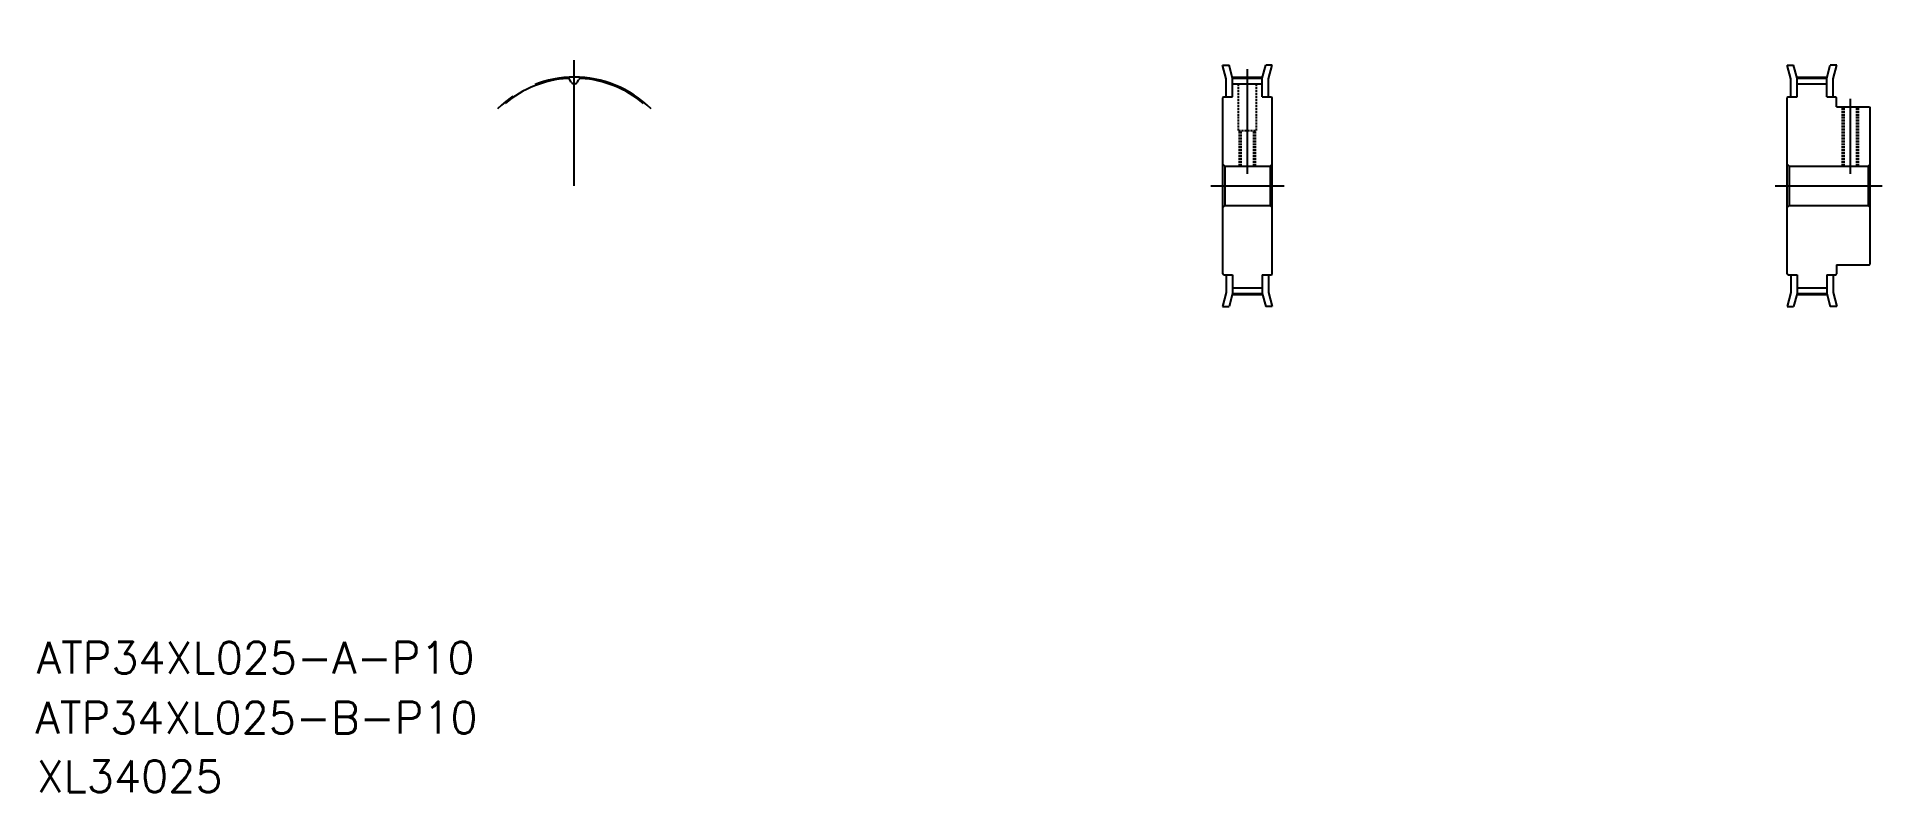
# Model space of a CAD drawing. Extents: x -176 to 290, y -60 to 131.
import ezdxf

# ---------------------------------------------------------------- set-up
doc = ezdxf.new("R2010")
doc.units = 0
doc.linetypes.add('CENTER', pattern=[50.8, 31.75, -6.35, 6.35, -6.35])
doc.linetypes.add('DASHED', pattern=[0.75, 0.5, -0.25])
doc.layers.get('0').update_dxf_attribs({"linetype": 'CONTINUOUS'})
doc.layers.add('CENTER', color=1, linetype='CENTER')
doc.styles.get("Standard").update_dxf_attribs({"font": 'txt', "bigfont": 'BIGFONT'})

msp = doc.modelspace()

# ---------------------------------------------------------------- linework, layer by layer
at = {"color": 7, "linetype": 'CONTINUOUS'}
for p, q in [((124.61, 120.07), (123.68, 123.54)), ((123.68, 123.54), (125.34, 123.54)), ((126.21, 120.28), (125.34, 123.54)), ((133.71, 120.28), (134.59, 123.54)), ((136.24, 123.54), (134.59, 123.54)), ((135.31, 120.07), (136.24, 123.54)), ((266.43, 123.54), (268.09, 123.54)), ((267.36, 120.07), (266.43, 123.54)), ((268.96, 120.28), (268.09, 123.54)), ((276.46, 120.28), (277.34, 123.54)), ((278.99, 123.54), (277.34, 123.54)), ((278.06, 120.07), (278.99, 123.54)), ((-41.1, 119.23), (-41.4, 119.88)), ((-39.49, 119.23), (-39.19, 119.88)), ((124.61, 115.54), (124.61, 120.07)), ((126.21, 120.28), (133.71, 120.28)), ((126.21, 115.54), (126.21, 120.28)), ((126.21, 118.88), (133.71, 118.88)), ((133.71, 115.54), (133.71, 120.28)), ((135.31, 115.54), (135.31, 120.07)), ((267.36, 115.54), (267.36, 120.07)), ((268.96, 120.28), (276.46, 120.28)), ((268.96, 115.54), (268.96, 120.28)), ((268.96, 118.88), (276.46, 118.88)), ((276.46, 115.54), (276.46, 120.28)), ((278.06, 115.54), (278.06, 120.07)), ((123.91, 115.54), (123.71, 115.34)), ((123.71, 70.74), (123.71, 115.34)), ((123.91, 115.54), (126.21, 115.54)), ((133.71, 115.54), (136.01, 115.54)), ((136.01, 115.54), (136.21, 115.34)), ((136.21, 70.74), (136.21, 115.34)), ((266.66, 115.54), (266.46, 115.34)), ((266.46, 70.74), (266.46, 115.34)), ((266.66, 115.54), (268.96, 115.54)), ((276.46, 115.54), (278.76, 115.54)), ((278.76, 115.54), (278.96, 115.34)), ((278.96, 113.04), (278.96, 115.34)), ((278.96, 113.04), (287.26, 113.04)), ((287.26, 113.04), (287.46, 112.84)), ((287.46, 73.24), (287.46, 112.84)), ((123.71, 98.54), (124.21, 98.04)), ((124.21, 98.04), (135.71, 98.04)), ((124.21, 98.04), (124.21, 88.04)), ((135.71, 98.04), (136.21, 98.54)), ((135.71, 98.04), (135.71, 88.04)), ((266.46, 98.54), (266.96, 98.04)), ((266.96, 98.04), (286.96, 98.04)), ((266.96, 98.04), (266.96, 88.04)), ((286.96, 98.04), (287.46, 98.54)), ((286.96, 98.04), (286.96, 88.04)), ((266.46, 93.04), (266.46, 93.04)), ((124.21, 88.04), (123.71, 87.54)), ((124.21, 88.04), (135.71, 88.04)), ((135.71, 88.04), (136.21, 87.54)), ((266.96, 88.04), (266.46, 87.54)), ((266.96, 88.04), (286.96, 88.04)), ((286.96, 88.04), (287.46, 87.54)), ((266.46, 81.89), (266.46, 81.89)), ((123.91, 70.54), (123.71, 70.74)), ((123.91, 70.54), (126.21, 70.54)), ((124.61, 70.54), (124.61, 66.02)), ((126.21, 70.54), (126.21, 65.81)), ((133.71, 70.54), (136.01, 70.54)), ((133.71, 70.54), (133.71, 65.81)), ((135.31, 70.54), (135.31, 66.02)), ((136.01, 70.54), (136.21, 70.74)), ((266.66, 70.54), (266.46, 70.74)), ((266.66, 70.54), (268.96, 70.54)), ((267.36, 70.54), (267.36, 66.02)), ((268.96, 70.54), (268.96, 65.81)), ((276.46, 70.54), (276.46, 65.81)), ((276.46, 70.54), (278.76, 70.54)), ((278.06, 70.54), (278.06, 66.02)), ((278.76, 70.54), (278.96, 70.74)), ((278.96, 73.04), (287.26, 73.04)), ((278.96, 73.04), (278.96, 70.74)), ((287.26, 73.04), (287.46, 73.24)), ((124.61, 66.02), (123.68, 62.54)), ((126.21, 65.81), (125.34, 62.54)), ((126.21, 67.21), (133.71, 67.21)), ((126.21, 65.81), (133.71, 65.81)), ((133.71, 65.81), (134.59, 62.54)), ((135.31, 66.02), (136.24, 62.54)), ((267.36, 66.02), (266.43, 62.54)), ((268.96, 65.81), (268.09, 62.54)), ((268.96, 67.21), (276.46, 67.21)), ((268.96, 65.81), (276.46, 65.81)), ((276.46, 65.81), (277.34, 62.54)), ((278.06, 66.02), (278.99, 62.54)), ((123.68, 62.54), (125.34, 62.54)), ((136.24, 62.54), (134.59, 62.54)), ((266.43, 62.54), (268.09, 62.54)), ((278.99, 62.54), (277.34, 62.54))]:
    msp.add_line(p, q, dxfattribs=at)
at = {"color": 3, "linetype": 'DASHED'}
for p, q in [((127.71, 107.04), (127.71, 118.88)), ((132.21, 107.04), (132.21, 118.88)), ((280.46, 98.04), (280.46, 113.04)), ((280.84, 98.04), (280.84, 113.04)), ((284.08, 98.04), (284.08, 113.04)), ((284.46, 98.04), (284.46, 113.04)), ((127.71, 107.04), (132.21, 107.04)), ((127.96, 98.04), (127.96, 107.04)), ((128.34, 98.04), (128.34, 107.04)), ((131.58, 98.04), (131.58, 107.04)), ((131.96, 98.04), (131.96, 107.04))]:
    msp.add_line(p, q, dxfattribs=at)
at = {"color": 7, "linetype": 'CONTINUOUS'}
for centre, radius, start, end in [((-40.29, 93.04), 27.23, 93.566, 130), ((-41.95, 119.62), 0.61, 25, 93.566), ((-40.54, 119.49), 0.61, 205, 270.5405), ((-40.29, 93.04), 25.83, 89.4595, 90.5405), ((-40.05, 119.49), 0.61, 269.4595, 335), ((-38.64, 119.62), 0.61, 86.434, 155), ((-40.29, 93.04), 27.23, 50, 86.434)]:
    msp.add_arc(centre, radius, start, end, dxfattribs=at)
at = {"layer": 'CENTER', "color": 1, "linetype": 'CENTER'}
for p, q in [((-40.29, 93.04), (-40.29, 130.72)), ((129.96, 96.04), (129.96, 122.53)), ((126.21, 120.53), (133.71, 120.53)), ((268.96, 120.53), (276.46, 120.53)), ((282.46, 96.04), (282.46, 115.04)), ((120.71, 93.04), (139.21, 93.04)), ((263.46, 93.04), (290.46, 93.04)), ((126.21, 65.55), (133.71, 65.55)), ((268.96, 65.55), (276.46, 65.55))]:
    msp.add_line(p, q, dxfattribs=at)
msp.add_arc((-40.29, 93.04), 27.49, 45, 135, dxfattribs=at)

# ---------------------------------------------------------------- texts
at = {"color": 7, "linetype": 'CONTINUOUS'}
for s, p in [('ATP34XL025-A-P10', (-176.25, -30.32)), ('ATP34XL025-B-P10', (-176.55, -45.48)), ('XL34025', (-176.25, -60.32))]:
    msp.add_text(s, height=8, dxfattribs=at).set_placement(p)

doc.saveas('drawing.dxf')
